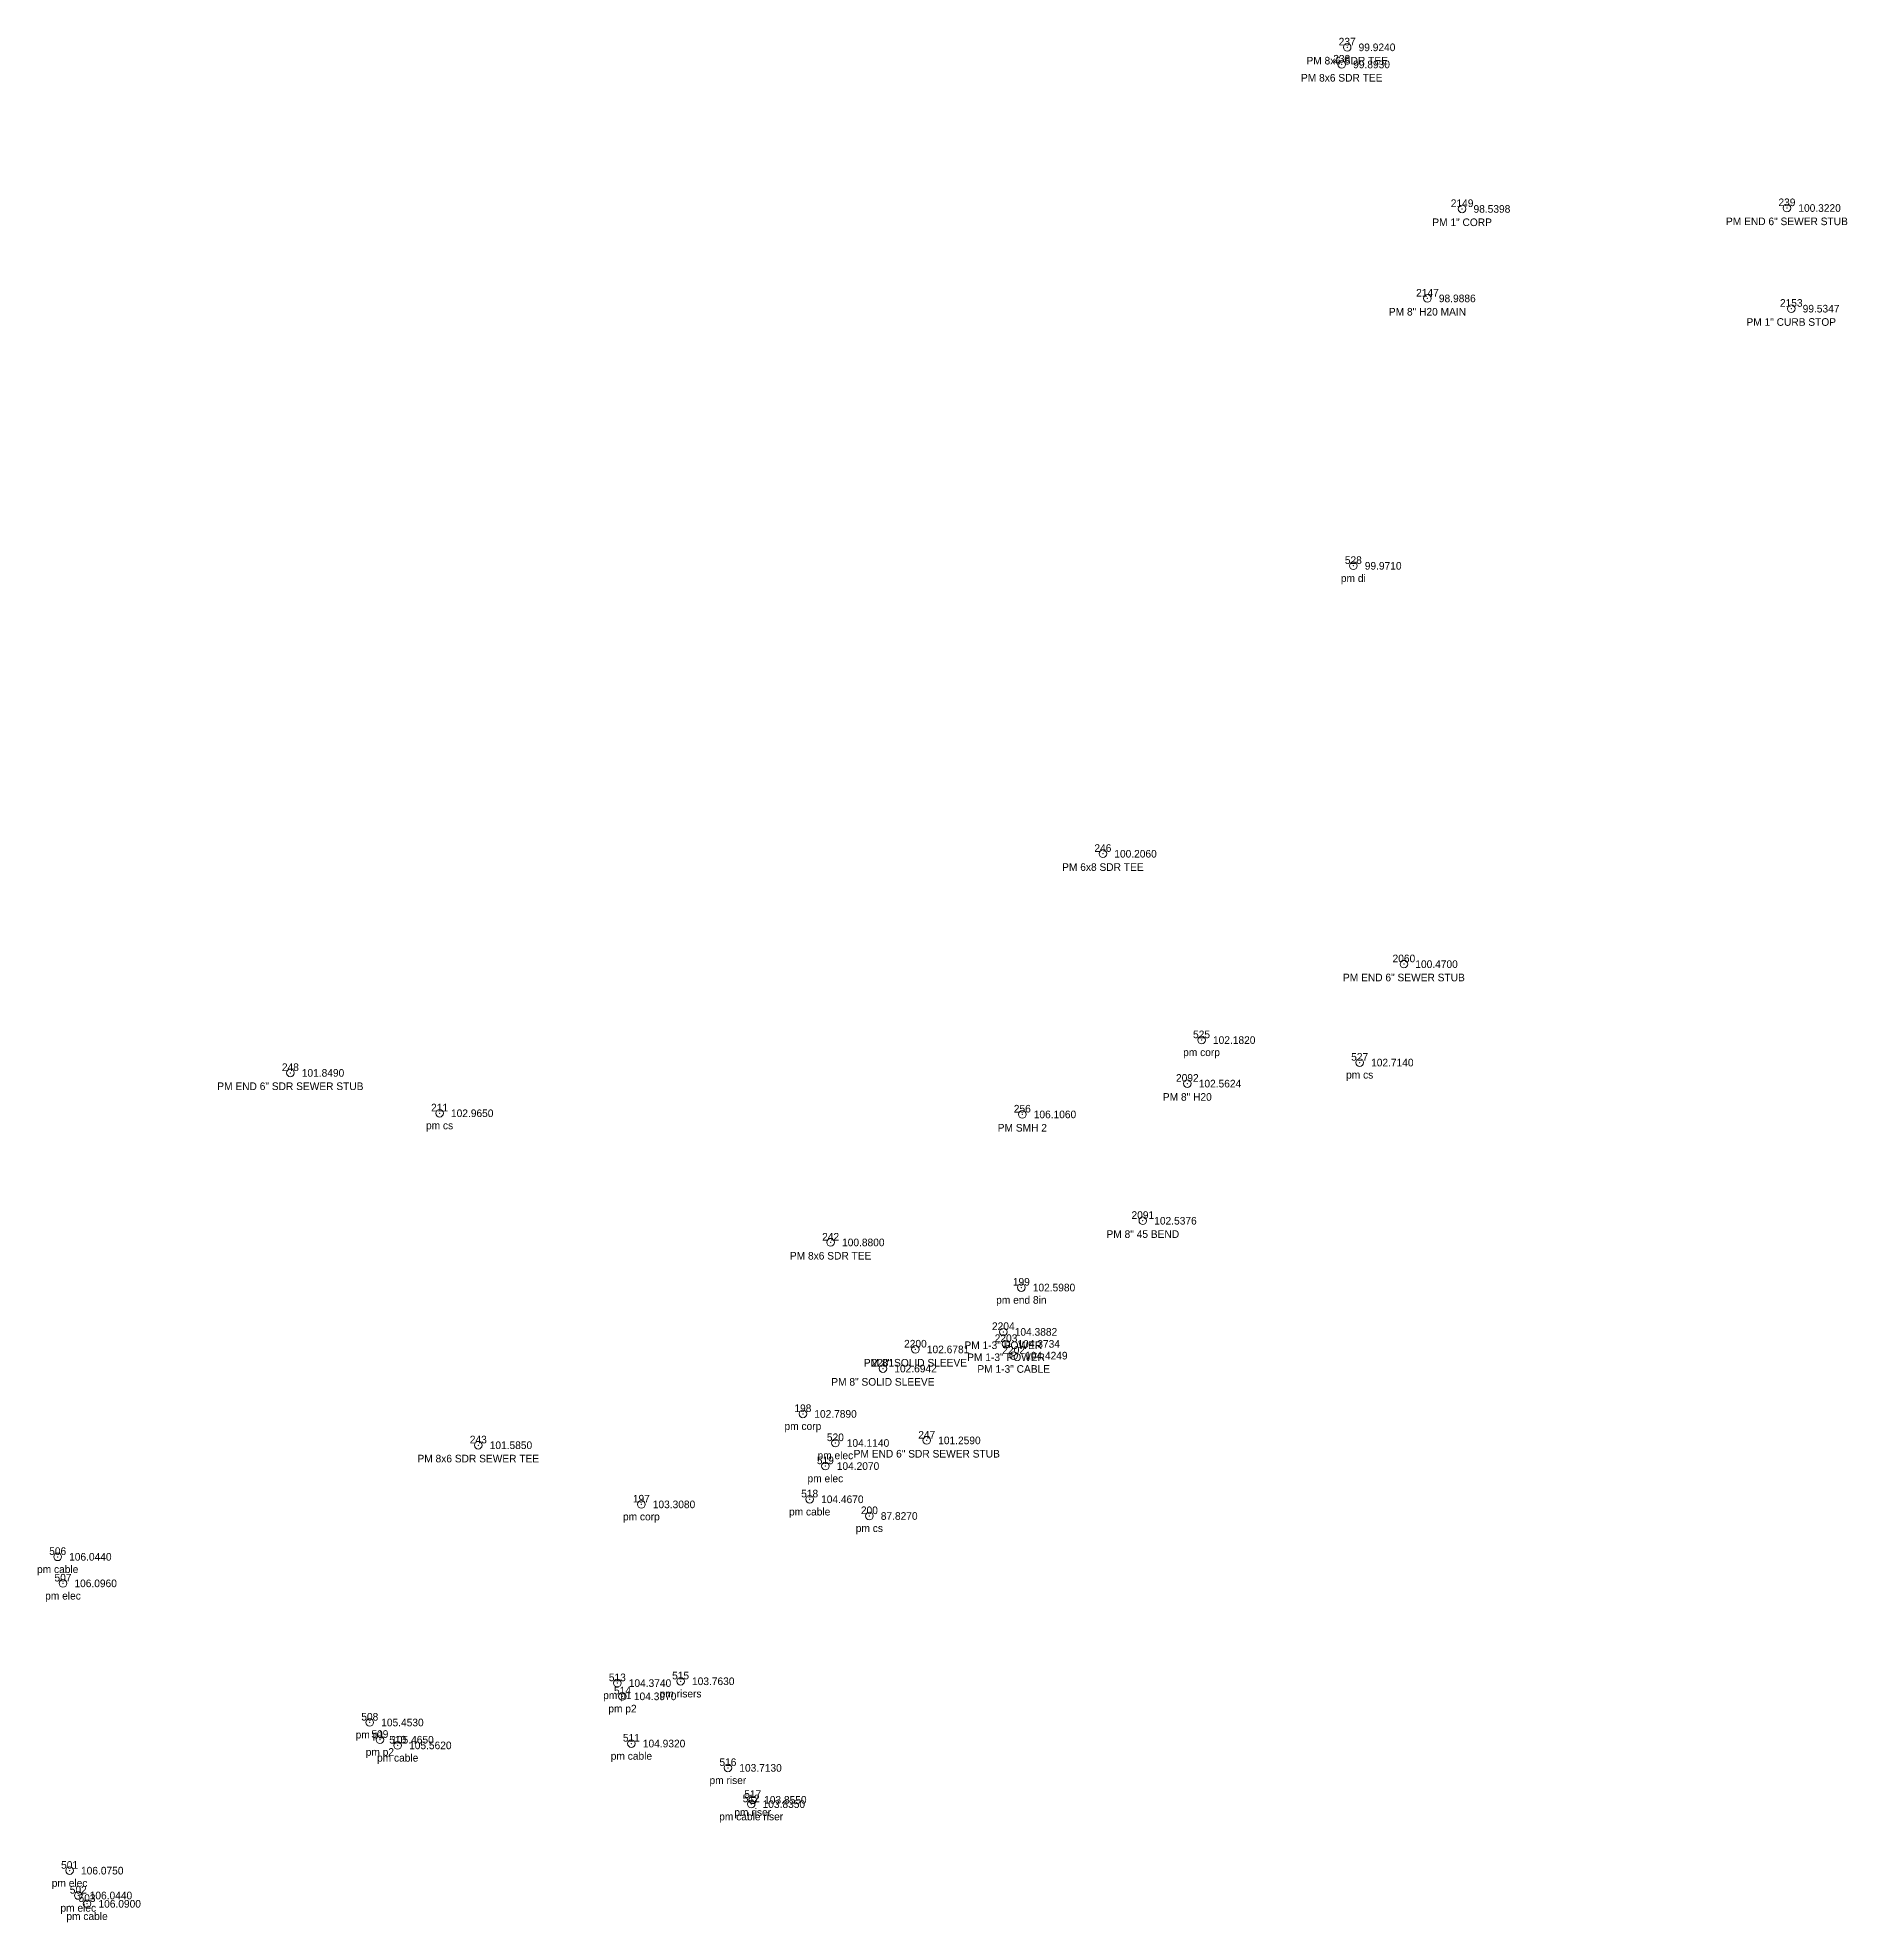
# Model space of a CAD drawing. Extents: x 1196333 to 1196982, y 245092 to 245652.
# Drawn here: x 1196676.8 to 1196795.6, y 245409.4 to 245533.1 of the extents above; entities that cross this region are included whole.
import ezdxf
from ezdxf.enums import TextEntityAlignment as Align

# ---------------------------------------------------------------- set-up
doc = ezdxf.new("R2010")
doc.units = 21
doc.header["$LTSCALE"] = 50
doc.header["$MEASUREMENT"] = 0
for name, color, linetype, lineweight, true_color in [('PNTDESC', 3, 'Continuous', 0, 0x00ff00), ('PNTELEV', 5, 'Continuous', 0, 0x0000ff), ('PNTS', 1, 'Continuous', 0, 0xff0000)]:
    doc.layers.add(name, color=color, linetype=linetype, lineweight=lineweight, true_color=true_color)
doc.layers.add('PNTNO', color=7, linetype='Continuous', lineweight=0)
doc.styles.add('PTXT', font='txt', dxfattribs={"height": 0.304801})

# ---------------------------------------------------------------- blocks, each defined once
blk = doc.blocks.new('SPT4')
at = {"color": 0, "linetype": 'Continuous'}
blk.add_circle((0, 0), 0.5, dxfattribs=at)
blk = doc.blocks.new('SRVPNO1')
at = {"layer": 'PNTDESC', "style": 'PTXT'}
blk.add_attdef('DESC2', text='', height=1, dxfattribs=at).set_placement((0, -1.75), align=Align.MIDDLE)
at = {"layer": 'PNTELEV', "style": 'PTXT'}
blk.add_attdef('ELEV2', (1.5, -0.5), '', height=1, dxfattribs=at)
at = {"layer": 'PNTNO', "style": 'PTXT'}
blk.add_attdef('PT#', text='', height=1, dxfattribs=at).set_placement((0, 0.75), align=Align.MIDDLE)

msp = doc.modelspace()

# ---------------------------------------------------------------- linework, layer by layer
at = {"layer": 'PNTS'}
for p in [(1196762.791, 245532.474, 99.924), (1196762.433, 245531.35, 99.893), (1196770.337, 245521.8664, 98.5398), (1196791.665, 245521.926, 100.322), (1196768.0623, 245515.9928, 98.9886), (1196791.9488, 245515.319, 99.5347), (1196763.195, 245498.439, 99.971), (1196746.75, 245479.538, 100.206), (1196766.5146, 245472.2918, 100.47), (1196753.228, 245467.307, 102.182), (1196693.399, 245465.153, 101.849), (1196763.611, 245465.832, 102.714), (1196752.2939, 245464.45, 102.5624), (1196703.195, 245462.505, 102.965), (1196741.459, 245462.428, 106.106), (1196749.3722, 245455.4479, 102.5376), (1196728.873, 245454.025, 100.88), (1196741.396, 245451.064, 102.598), (1196740.2117, 245448.1526, 104.3882), (1196740.3923, 245447.3643, 104.3734), (1196734.441, 245447.0026, 102.6781), (1196740.8936, 245446.5941, 104.4249), (1196732.3046, 245445.7484, 102.6942), (1196727.051, 245442.768, 102.789), (1196705.738, 245440.713, 101.585), (1196729.184, 245440.859, 104.114), (1196735.185, 245441.03, 101.259), (1196728.527, 245439.346, 104.207), (1196716.445, 245436.83, 103.308), (1196727.497, 245437.165, 104.467), (1196731.417, 245436.068, 87.827), (1196678.12, 245433.387, 106.044), (1196678.469, 245431.646, 106.096), (1196714.868, 245425.1, 104.374), (1196719.021, 245425.22, 103.763), (1196715.205, 245424.229, 104.397), (1196698.613, 245422.514, 105.453), (1196699.276, 245421.382, 105.465), (1196700.445, 245421.01, 105.562), (1196715.793, 245421.131, 104.932), (1196722.127, 245419.534, 103.713), (1196723.657, 245417.154, 103.835), (1196723.756, 245417.436, 103.855), (1196678.902, 245412.789, 106.075), (1196679.473, 245411.157, 106.044), (1196680.049, 245410.611, 106.09)]:
    msp.add_point(p, dxfattribs=at)

# ---------------------------------------------------------------- block references
at = {"layer": 'PNTS', "xscale": 0.5, "yscale": 0.5, "zscale": 0.5}
for p, values in [((1196762.791, 245532.474, 99.924), {'PT#': '237', 'ELEV2': '99.9240', 'DESC2': 'PM 8x6 SDR TEE'}), ((1196762.433, 245531.35, 99.893), {'PT#': '238', 'ELEV2': '99.8930', 'DESC2': 'PM 8x6 SDR TEE'}), ((1196770.337, 245521.8664, 98.5398), {'PT#': '2149', 'ELEV2': '98.5398', 'DESC2': 'PM 1" CORP'}), ((1196791.665, 245521.926, 100.322), {'PT#': '239', 'ELEV2': '100.3220', 'DESC2': 'PM END 6" SEWER STUB'}), ((1196768.0623, 245515.9928, 98.9886), {'PT#': '2147', 'ELEV2': '98.9886', 'DESC2': 'PM 8" H20 MAIN'}), ((1196791.9488, 245515.319, 99.5347), {'PT#': '2153', 'ELEV2': '99.5347', 'DESC2': 'PM 1" CURB STOP'}), ((1196763.195, 245498.439, 99.971), {'PT#': '528', 'ELEV2': '99.9710', 'DESC2': 'pm di'}), ((1196746.75, 245479.538, 100.206), {'PT#': '246', 'ELEV2': '100.2060', 'DESC2': 'PM 6x8 SDR TEE'}), ((1196766.5146, 245472.2918, 100.47), {'PT#': '2060', 'ELEV2': '100.4700', 'DESC2': 'PM END 6" SEWER STUB'}), ((1196753.228, 245467.307, 102.182), {'PT#': '525', 'ELEV2': '102.1820', 'DESC2': 'pm corp'}), ((1196763.611, 245465.832, 102.714), {'PT#': '527', 'ELEV2': '102.7140', 'DESC2': 'pm cs'}), ((1196693.399, 245465.153, 101.849), {'PT#': '248', 'ELEV2': '101.8490', 'DESC2': 'PM END 6" SDR SEWER STUB'}), ((1196752.2939, 245464.45, 102.5624), {'PT#': '2092', 'ELEV2': '102.5624', 'DESC2': 'PM 8" H20'}), ((1196703.195, 245462.505, 102.965), {'PT#': '211', 'ELEV2': '102.9650', 'DESC2': 'pm cs'}), ((1196741.459, 245462.428, 106.106), {'PT#': '256', 'ELEV2': '106.1060', 'DESC2': 'PM SMH 2'}), ((1196749.3722, 245455.4479, 102.5376), {'PT#': '2091', 'ELEV2': '102.5376', 'DESC2': 'PM 8" 45 BEND'}), ((1196728.873, 245454.025, 100.88), {'PT#': '242', 'ELEV2': '100.8800', 'DESC2': 'PM 8x6 SDR TEE'}), ((1196741.396, 245451.064, 102.598), {'PT#': '199', 'ELEV2': '102.5980', 'DESC2': 'pm end 8in'}), ((1196740.2117, 245448.1526, 104.3882), {'PT#': '2204', 'ELEV2': '104.3882', 'DESC2': 'PM 1-3" POWER'}), ((1196734.441, 245447.0026, 102.6781), {'PT#': '2200', 'ELEV2': '102.6781', 'DESC2': 'PM 8" SOLID SLEEVE'}), ((1196740.3923, 245447.3643, 104.3734), {'PT#': '2203', 'ELEV2': '104.3734', 'DESC2': 'PM 1-3" POWER'}), ((1196732.3046, 245445.7484, 102.6942), {'PT#': '2201', 'ELEV2': '102.6942', 'DESC2': 'PM 8" SOLID SLEEVE'}), ((1196740.8936, 245446.5941, 104.4249), {'PT#': '2202', 'ELEV2': '104.4249', 'DESC2': 'PM 1-3" CABLE'}), ((1196727.051, 245442.768, 102.789), {'PT#': '198', 'ELEV2': '102.7890', 'DESC2': 'pm corp'}), ((1196705.738, 245440.713, 101.585), {'PT#': '243', 'ELEV2': '101.5850', 'DESC2': 'PM 8x6 SDR SEWER TEE'}), ((1196729.184, 245440.859, 104.114), {'PT#': '520', 'ELEV2': '104.1140', 'DESC2': 'pm elec'}), ((1196735.185, 245441.03, 101.259), {'PT#': '247', 'ELEV2': '101.2590', 'DESC2': 'PM END 6" SDR SEWER STUB'}), ((1196728.527, 245439.346, 104.207), {'PT#': '519', 'ELEV2': '104.2070', 'DESC2': 'pm elec'}), ((1196716.445, 245436.83, 103.308), {'PT#': '197', 'ELEV2': '103.3080', 'DESC2': 'pm corp'}), ((1196727.497, 245437.165, 104.467), {'PT#': '518', 'ELEV2': '104.4670', 'DESC2': 'pm cable'}), ((1196731.417, 245436.068, 87.827), {'PT#': '200', 'ELEV2': '87.8270', 'DESC2': 'pm cs'}), ((1196678.12, 245433.387, 106.044), {'PT#': '506', 'ELEV2': '106.0440', 'DESC2': 'pm cable'}), ((1196678.469, 245431.646, 106.096), {'PT#': '507', 'ELEV2': '106.0960', 'DESC2': 'pm elec'}), ((1196714.868, 245425.1, 104.374), {'PT#': '513', 'ELEV2': '104.3740', 'DESC2': 'pm p1'}), ((1196719.021, 245425.22, 103.763), {'PT#': '515', 'ELEV2': '103.7630', 'DESC2': 'pm risers'}), ((1196715.205, 245424.229, 104.397), {'PT#': '514', 'ELEV2': '104.3970', 'DESC2': 'pm p2'}), ((1196698.613, 245422.514, 105.453), {'PT#': '508', 'ELEV2': '105.4530', 'DESC2': 'pm p1'}), ((1196699.276, 245421.382, 105.465), {'PT#': '509', 'ELEV2': '105.4650', 'DESC2': 'pm p2'}), ((1196700.445, 245421.01, 105.562), {'PT#': '510', 'ELEV2': '105.5620', 'DESC2': 'pm cable'}), ((1196715.793, 245421.131, 104.932), {'PT#': '511', 'ELEV2': '104.9320', 'DESC2': 'pm cable'}), ((1196722.127, 245419.534, 103.713), {'PT#': '516', 'ELEV2': '103.7130', 'DESC2': 'pm riser'}), ((1196723.657, 245417.154, 103.835), {'PT#': '512', 'ELEV2': '103.8350', 'DESC2': 'pm cable riser'}), ((1196723.756, 245417.436, 103.855), {'PT#': '517', 'ELEV2': '103.8550', 'DESC2': 'pm riser'}), ((1196678.902, 245412.789, 106.075), {'PT#': '501', 'ELEV2': '106.0750', 'DESC2': 'pm elec'}), ((1196679.473, 245411.157, 106.044), {'PT#': '502', 'ELEV2': '106.0440', 'DESC2': 'pm elec'}), ((1196680.049, 245410.611, 106.09), {'PT#': '503', 'ELEV2': '106.0900', 'DESC2': 'pm cable'})]:
    msp.add_blockref('SRVPNO1', p, dxfattribs=at).add_auto_attribs(values)
for p in [(1196762.791, 245532.474, 99.924), (1196762.433, 245531.35, 99.893), (1196770.337, 245521.8664, 98.5398), (1196791.665, 245521.926, 100.322), (1196768.0623, 245515.9928, 98.9886), (1196791.9488, 245515.319, 99.5347), (1196763.195, 245498.439, 99.971), (1196746.75, 245479.538, 100.206), (1196766.5146, 245472.2918, 100.47), (1196753.228, 245467.307, 102.182), (1196763.611, 245465.832, 102.714), (1196693.399, 245465.153, 101.849), (1196752.2939, 245464.45, 102.5624), (1196703.195, 245462.505, 102.965), (1196741.459, 245462.428, 106.106), (1196749.3722, 245455.4479, 102.5376), (1196728.873, 245454.025, 100.88), (1196741.396, 245451.064, 102.598), (1196740.2117, 245448.1526, 104.3882), (1196740.3923, 245447.3643, 104.3734), (1196734.441, 245447.0026, 102.6781), (1196740.8936, 245446.5941, 104.4249), (1196732.3046, 245445.7484, 102.6942), (1196727.051, 245442.768, 102.789), (1196735.185, 245441.03, 101.259), (1196705.738, 245440.713, 101.585), (1196729.184, 245440.859, 104.114), (1196728.527, 245439.346, 104.207), (1196727.497, 245437.165, 104.467), (1196716.445, 245436.83, 103.308), (1196731.417, 245436.068, 87.827), (1196678.12, 245433.387, 106.044), (1196678.469, 245431.646, 106.096), (1196714.868, 245425.1, 104.374), (1196719.021, 245425.22, 103.763), (1196715.205, 245424.229, 104.397), (1196698.613, 245422.514, 105.453), (1196699.276, 245421.382, 105.465), (1196715.793, 245421.131, 104.932), (1196700.445, 245421.01, 105.562), (1196722.127, 245419.534, 103.713), (1196723.756, 245417.436, 103.855), (1196723.657, 245417.154, 103.835), (1196678.902, 245412.789, 106.075), (1196679.473, 245411.157, 106.044), (1196680.049, 245410.611, 106.09)]:
    msp.add_blockref('SPT4', p, dxfattribs=at)

doc.saveas('drawing.dxf')
